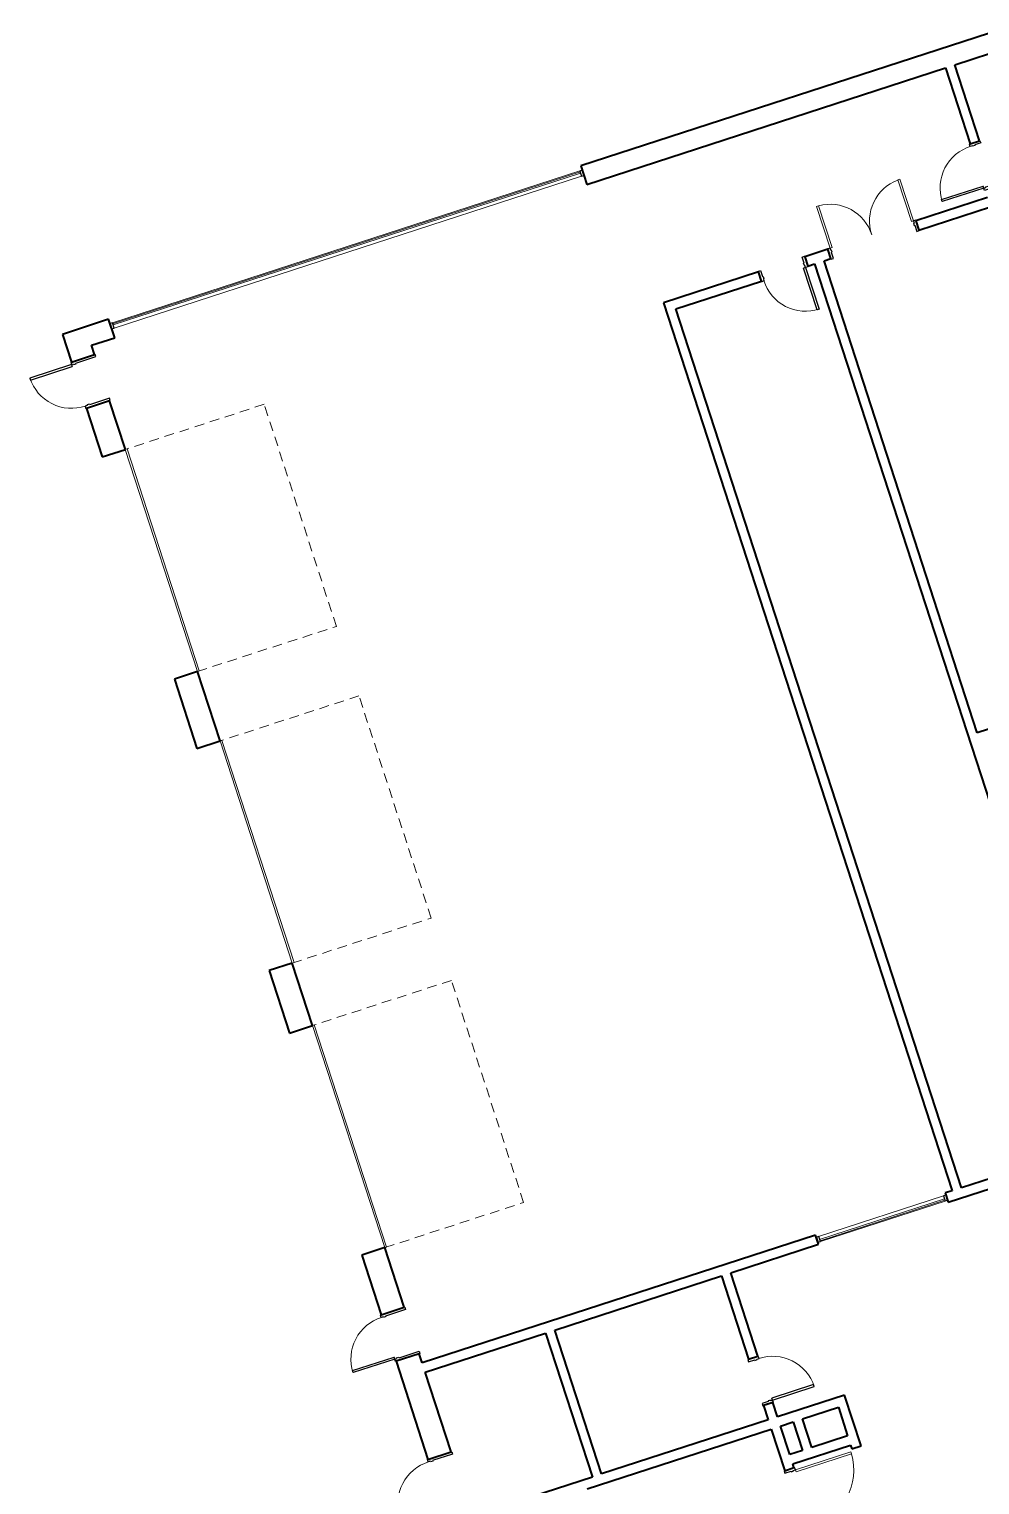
# Model space of a CAD drawing. Header units: inches. Extents: x -2539 to 788, y -163 to 1975.
# Drawn here: x -2539 to -1758, y 560 to 1757 of the extents above; entities that cross this region are included whole.
import ezdxf

# ---------------------------------------------------------------- set-up
doc = ezdxf.new("R2010")
doc.units = ezdxf.units.IN
doc.header["$MEASUREMENT"] = 0
doc.linetypes.add('Overhead', pattern=[13, 8, -5])
for name, color, linetype, lineweight in [('A-DOOR', 31, 'Continuous', 15), ('A-DOOR-FRAM', 31, 'Continuous', 25), ('A-GLAZ-CURT', 52, 'Continuous', 9), ('A-GLAZ-CWMG', 51, 'Continuous', 9), ('A-WALL', 113, 'Continuous', 15)]:
    doc.layers.add(name, color=color, linetype=linetype, lineweight=lineweight)

# ---------------------------------------------------------------- blocks, each defined once
blk = doc.blocks.new('System Panel - zGlazed-5172024-LEVEL 1 Map Export')
at = {"layer": 'A-GLAZ-CURT', "lineweight": 15}
for p, q in [((202, 1.5), (-202, 1.5)), ((-202, 1.5), (-202, 0.5)), ((-202, 0.5), (202, 0.5)), ((202, 0.5), (202, 1.5))]:
    blk.add_line(p, q, dxfattribs=at)
blk = doc.blocks.new('Rectangular Mullion - 4 1_2_ x 2_ Rectangular_CE_-5142483-LEVEL 1 Map Export')
at = {"layer": 'A-GLAZ-CWMG'}
for p, q in [((-2086.8, 1640), (-2471, 1515.1)), ((-2085.4, 1635.7), (-2469.6, 1510.8))]:
    blk.add_line(p, q, dxfattribs=at)
blk = doc.blocks.new('Rectangular Mullion - 4 1_2_ x 2_ Rectangular_CE_-5170850-LEVEL 1 Map Export')
at = {"layer": 'A-GLAZ-CWMG', "lineweight": 25}
for p, q in [((-2, 2.25), (0, 2.25)), ((-2, -2.25), (-2, 2.25)), ((0, 2.25), (0, -2.25)), ((0, -2.25), (-2, -2.25))]:
    blk.add_line(p, q, dxfattribs=at)
blk = doc.blocks.new('Rectangular Mullion - 4 1_2_ x 2_ Rectangular_CE_-5170851-LEVEL 1 Map Export')
at = {"layer": 'A-GLAZ-CWMG', "lineweight": 25}
for p, q in [((0, 2.25), (-2, 2.25)), ((-2, 2.25), (-2, -2.25)), ((0, -2.25), (0, 2.25)), ((-2, -2.25), (0, -2.25))]:
    blk.add_line(p, q, dxfattribs=at)
blk = doc.blocks.new('Door-Single_CE_ - HM Door-2_ HM Frame-5143743-LEVEL 1 Map Export')
at = {"layer": 'A-DOOR'}
for p, q in [((18, 46.5), (16.25, 46.5)), ((16.25, 46.5), (16.25, 10.5)), ((18, 10.5), (18, 46.5)), ((16.25, 10.5), (18, 10.5))]:
    blk.add_line(p, q, dxfattribs=at)
at = {"layer": 'A-DOOR', "lineweight": 25}
for p, q in [((18, 46.5), (16.25, 46.5)), ((16.25, 46.5), (16.25, 10.5)), ((18, 10.5), (18, 46.5)), ((18, 10.5), (16.25, 10.5))]:
    blk.add_line(p, q, dxfattribs=at)
at = {"layer": 'A-DOOR', "lineweight": 9}
blk.add_arc((18, 10.5), 36, 90, 180.5, dxfattribs=at)
blk.add_arc((18, 10.5), 36, 90, 180.5, dxfattribs=at)
blk.add_arc((18, 10.5), 36, 90, 180.5, dxfattribs=at)
blk.add_arc((18, 10.5), 36, 90, 180.5, dxfattribs=at)
at = {"layer": 'A-DOOR-FRAM'}
for p, q in [((-18, 10.5), (-20, 10.5)), ((-20, 10.5), (-20, -10.5)), ((-18, 8.75), (-18, 10.5)), ((-17.5, 8.75), (-18, 8.75)), ((-18, -10.5), (-18, 6.75)), ((-18, 6.75), (-17.5, 6.75)), ((-17.5, 6.75), (-17.5, 8.75)), ((18, 8.75), (17.5, 8.75)), ((17.5, 8.75), (17.5, 6.75)), ((17.5, 6.75), (18, 6.75)), ((20, 10.5), (18, 10.5)), ((18, 10.5), (18, 8.75)), ((18, 6.75), (18, -10.5)), ((20, -10.5), (20, 10.5)), ((-20, -10.5), (-18, -10.5)), ((18, -10.5), (20, -10.5))]:
    blk.add_line(p, q, dxfattribs=at)
blk = doc.blocks.new('Door-Single_CE_ - HM Door-2_ HM Frame-5143902-LEVEL 1 Map Export')
at = {"layer": 'A-DOOR'}
for p, q in [((16.25, -46.5), (16.25, -10.5)), ((16.25, -10.5), (18, -10.5)), ((18, -10.5), (18, -46.5)), ((18, -46.5), (16.25, -46.5))]:
    blk.add_line(p, q, dxfattribs=at)
at = {"layer": 'A-DOOR', "lineweight": 25}
for p, q in [((16.25, -46.5), (16.25, -10.5)), ((18, -10.5), (16.25, -10.5)), ((18, -10.5), (18, -46.5)), ((18, -46.5), (16.25, -46.5))]:
    blk.add_line(p, q, dxfattribs=at)
at = {"layer": 'A-DOOR', "lineweight": 9}
blk.add_arc((18, -10.5), 36, 179.5, 270, dxfattribs=at)
blk.add_arc((18, -10.5), 36, 179.5, 270, dxfattribs=at)
blk.add_arc((18, -10.5), 36, 179.5, 270, dxfattribs=at)
blk.add_arc((18, -10.5), 36, 179.5, 270, dxfattribs=at)
at = {"layer": 'A-DOOR-FRAM'}
for p, q in [((-20, 10.5), (-18, 10.5)), ((-20, -10.5), (-20, 10.5)), ((-18, 10.5), (-18, -6.75)), ((18, 10.5), (20, 10.5)), ((18, -6.75), (18, 10.5)), ((20, 10.5), (20, -10.5)), ((-18, -10.5), (-20, -10.5)), ((-18, -6.75), (-17.5, -6.75)), ((-18, -8.75), (-18, -10.5)), ((-17.5, -8.75), (-18, -8.75)), ((-17.5, -6.75), (-17.5, -8.75)), ((17.5, -6.75), (18, -6.75)), ((17.5, -8.75), (17.5, -6.75)), ((18, -8.75), (17.5, -8.75)), ((18, -10.5), (18, -8.75)), ((20, -10.5), (18, -10.5))]:
    blk.add_line(p, q, dxfattribs=at)
blk = doc.blocks.new('Door-Single_CE_ - HM Door-2_ HM Frame-5133232-LEVEL 1 Map Export')
at = {"layer": 'A-DOOR'}
for p, q in [((16.25, -40.5), (16.25, -4.5)), ((16.25, -4.5), (18, -4.5)), ((18, -4.5), (18, -40.5)), ((18, -40.5), (16.25, -40.5))]:
    blk.add_line(p, q, dxfattribs=at)
at = {"layer": 'A-DOOR', "lineweight": 25}
for p, q in [((16.25, -40.5), (16.25, -4.5)), ((18, -4.5), (16.25, -4.5)), ((18, -4.5), (18, -40.5)), ((18, -40.5), (16.25, -40.5))]:
    blk.add_line(p, q, dxfattribs=at)
at = {"layer": 'A-DOOR', "lineweight": 9}
blk.add_arc((18, -4.5), 36, 179.5, 270, dxfattribs=at)
blk.add_arc((18, -4.5), 36, 179.5, 270, dxfattribs=at)
blk.add_arc((18, -4.5), 36, 179.5, 270, dxfattribs=at)
blk.add_arc((18, -4.5), 36, 179.5, 270, dxfattribs=at)
at = {"layer": 'A-DOOR-FRAM'}
for p, q in [((-20, 4.5), (-18, 4.5)), ((-20, -4.5), (-20, 4.5)), ((-18, 4.5), (-18, -0.75)), ((18, 4.5), (20, 4.5)), ((18, -0.75), (18, 4.5)), ((20, 4.5), (20, -4.5)), ((-18, -4.5), (-20, -4.5)), ((-18, -0.75), (-17.5, -0.75)), ((-18, -2.75), (-18, -4.5)), ((-17.5, -2.75), (-18, -2.75)), ((-17.5, -0.75), (-17.5, -2.75)), ((17.5, -0.75), (18, -0.75)), ((17.5, -2.75), (17.5, -0.75)), ((18, -2.75), (17.5, -2.75)), ((18, -4.5), (18, -2.75)), ((20, -4.5), (18, -4.5))]:
    blk.add_line(p, q, dxfattribs=at)
blk = doc.blocks.new('Door-Single_CE_ - HM Door-2_ HM Frame-5133576-LEVEL 1 Map Export')
at = {"layer": 'A-DOOR'}
for p, q in [((18, 40.5), (16.25, 40.5)), ((16.25, 40.5), (16.25, 4.5)), ((18, 4.5), (18, 40.5)), ((16.25, 4.5), (18, 4.5))]:
    blk.add_line(p, q, dxfattribs=at)
at = {"layer": 'A-DOOR', "lineweight": 25}
for p, q in [((18, 40.5), (16.25, 40.5)), ((16.25, 40.5), (16.25, 4.5)), ((18, 4.5), (18, 40.5)), ((18, 4.5), (16.25, 4.5))]:
    blk.add_line(p, q, dxfattribs=at)
at = {"layer": 'A-DOOR', "lineweight": 9}
blk.add_arc((18, 4.5), 36, 90, 180.5, dxfattribs=at)
blk.add_arc((18, 4.5), 36, 90, 180.5, dxfattribs=at)
blk.add_arc((18, 4.5), 36, 90, 180.5, dxfattribs=at)
blk.add_arc((18, 4.5), 36, 90, 180.5, dxfattribs=at)
at = {"layer": 'A-DOOR-FRAM'}
for p, q in [((-18, 4.5), (-20, 4.5)), ((-20, 4.5), (-20, -4.5)), ((-18, 2.75), (-18, 4.5)), ((-17.5, 2.75), (-18, 2.75)), ((-18, -4.5), (-18, 0.75)), ((-18, 0.75), (-17.5, 0.75)), ((-17.5, 0.75), (-17.5, 2.75)), ((18, 2.75), (17.5, 2.75)), ((17.5, 2.75), (17.5, 0.75)), ((17.5, 0.75), (18, 0.75)), ((20, 4.5), (18, 4.5)), ((18, 4.5), (18, 2.75)), ((18, 0.75), (18, -4.5)), ((20, -4.5), (20, 4.5)), ((-20, -4.5), (-18, -4.5)), ((18, -4.5), (20, -4.5))]:
    blk.add_line(p, q, dxfattribs=at)
blk = doc.blocks.new('Door-Double_CE_ - HM Door-2_ HM Frame-5169052-LEVEL 1 Map Export')
at = {"layer": 'A-DOOR'}
for p, q in [((-46.25, 52.5), (-48, 52.5)), ((-48, 52.5), (-48, 4.5)), ((-46.25, 4.5), (-46.25, 52.5)), ((48, 52.5), (46.25, 52.5)), ((46.25, 52.5), (46.25, 4.5)), ((48, 4.5), (48, 52.5)), ((-48, 4.5), (-46.25, 4.5)), ((46.25, 4.5), (48, 4.5))]:
    blk.add_line(p, q, dxfattribs=at)
at = {"layer": 'A-DOOR', "lineweight": 9}
for centre, start, end in [((-48, 4.5), 359.5, 87.91007), ((48, 4.5), 92.08993, 180.5)]:
    blk.add_arc(centre, 48, start, end, dxfattribs=at)
at = {"layer": 'A-DOOR-FRAM'}
for p, q in [((-48, 4.5), (-50, 4.5)), ((-50, 4.5), (-50, -4.5)), ((-48, 2.75), (-48, 4.5)), ((-47.5, 2.75), (-48, 2.75)), ((-48, -4.5), (-48, 0.75)), ((-48, 0.75), (-47.5, 0.75)), ((-47.5, 0.75), (-47.5, 2.75)), ((48, 2.75), (47.5, 2.75)), ((47.5, 2.75), (47.5, 0.75)), ((47.5, 0.75), (48, 0.75)), ((50, 4.5), (48, 4.5)), ((48, 4.5), (48, 2.75)), ((48, 0.75), (48, -4.5)), ((50, -4.5), (50, 4.5)), ((-50, -4.5), (-48, -4.5)), ((48, -4.5), (50, -4.5))]:
    blk.add_line(p, q, dxfattribs=at)
blk = doc.blocks.new('Door-Double_CE_ - HM Door-2_ HM Frame-5132339-LEVEL 1 Map Export')
at = {"layer": 'A-DOOR'}
for p, q in [((-34.25, 40.5), (-36, 40.5)), ((-36, 40.5), (-36, 4.5)), ((-34.25, 4.5), (-34.25, 40.5)), ((36, 40.5), (34.25, 40.5)), ((34.25, 40.5), (34.25, 4.5)), ((36, 4.5), (36, 40.5)), ((-36, 4.5), (-34.25, 4.5)), ((34.25, 4.5), (36, 4.5))]:
    blk.add_line(p, q, dxfattribs=at)
at = {"layer": 'A-DOOR', "lineweight": 9}
for centre, start, end in [((-36, 4.5), 359.5, 87.20317), ((36, 4.5), 92.78611, 180.5)]:
    blk.add_arc(centre, 36, start, end, dxfattribs=at)
at = {"layer": 'A-DOOR-FRAM'}
for p, q in [((-36, 4.5), (-38, 4.5)), ((-38, 4.5), (-38, -4.5)), ((-36, 2.75), (-36, 4.5)), ((-35.5, 2.75), (-36, 2.75)), ((-36, -4.5), (-36, 0.75)), ((-36, 0.75), (-35.5, 0.75)), ((-35.5, 0.75), (-35.5, 2.75)), ((36, 2.75), (35.5, 2.75)), ((35.5, 2.75), (35.5, 0.75)), ((35.5, 0.75), (36, 0.75)), ((38, 4.5), (36, 4.5)), ((36, 4.5), (36, 2.75)), ((36, 0.75), (36, -4.5)), ((38, -4.5), (38, 4.5)), ((-38, -4.5), (-36, -4.5)), ((36, -4.5), (38, -4.5))]:
    blk.add_line(p, q, dxfattribs=at)
blk = doc.blocks.new('Overhead-Sectional - 16_ x 10_ Glass-5185512-LEVEL 1 Map Export')
at = {"layer": 'A-DOOR'}
for p, q in [((-96, -11.5), (-96, -10)), ((-96, -10), (96, -10)), ((96, -11.5), (-96, -11.5)), ((96, -10), (96, -11.5))]:
    blk.add_line(p, q, dxfattribs=at)
at = {"layer": 'A-DOOR', "linetype": 'Overhead'}
for p, q in [((-96, -10), (-96, -130)), ((96, -130), (96, -10)), ((-96, -130), (96, -130))]:
    blk.add_line(p, q, dxfattribs=at)
blk = doc.blocks.new('System Panel - zGlazed-5188097-LEVEL 1 Map Export')
at = {"layer": 'A-GLAZ-CURT', "lineweight": 15}
for p, q in [((54, -0.5), (-54, -0.5)), ((-54, -0.5), (-54, -1.5)), ((-54, -1.5), (54, -1.5)), ((54, -1.5), (54, -0.5))]:
    blk.add_line(p, q, dxfattribs=at)
blk = doc.blocks.new('Rectangular Mullion - 4 1_2_ x 2_ Rectangular_CE_-5188096-LEVEL 1 Map Export')
at = {"layer": 'A-GLAZ-CWMG'}
for p, q in [((-1787.8, 797.5), (-1890.5, 764.1)), ((-1786.4, 793.2), (-1889.1, 759.8))]:
    blk.add_line(p, q, dxfattribs=at)
blk = doc.blocks.new('Rectangular Mullion - 4 1_2_ x 2_ Rectangular_CE_-5188014-LEVEL 1 Map Export')
at = {"layer": 'A-GLAZ-CWMG', "lineweight": 25}
for p, q in [((-2, 2.25), (0, 2.25)), ((-2, -2.25), (-2, 2.25)), ((0, 2.25), (0, -2.25)), ((0, -2.25), (-2, -2.25))]:
    blk.add_line(p, q, dxfattribs=at)
blk = doc.blocks.new('Rectangular Mullion - 4 1_2_ x 2_ Rectangular_CE_-5188015-LEVEL 1 Map Export')
at = {"layer": 'A-GLAZ-CWMG', "lineweight": 25}
for p, q in [((0, 2.25), (-2, 2.25)), ((-2, 2.25), (-2, -2.25)), ((0, -2.25), (0, 2.25)), ((-2, -2.25), (0, -2.25))]:
    blk.add_line(p, q, dxfattribs=at)

msp = doc.modelspace()

# ---------------------------------------------------------------- linework, layer by layer
at = {"layer": 'A-WALL', "color": 7, "lineweight": 40}
for p, q in [((-1739.9, 1756.6), (-2086.1, 1644.2)), ((-1778.7, 1727.2), (-1734.9, 1741.4)), ((-2081.1, 1628.9), (-1786.3, 1724.7)), ((-1786.3, 1724.7), (-1766, 1662.3)), ((-1758.4, 1664.8), (-1778.7, 1727.2)), ((-1766, 1662.3), (-1758.4, 1664.8)), ((-2086.1, 1644.2), (-2081.1, 1628.9)), ((-1751.7, 1618.2), (-1810.6, 1599.1)), ((-1808.2, 1591.4), (-1749.2, 1610.6)), ((-1810.6, 1599.1), (-1808.2, 1591.4)), ((-1882.9, 1575.6), (-1901.9, 1569.4)), ((-1901.9, 1569.4), (-1899.5, 1561.8)), ((-1886.1, 1566.1), (-1880.4, 1568)), ((-1880.4, 1568), (-1882.9, 1575.6)), ((-1940, 1557), (-2018, 1531.7)), ((-1937.5, 1549.4), (-1940, 1557)), ((-1899.5, 1561.8), (-1893.8, 1563.6)), ((-1893.8, 1563.6), (-1659, 841.2)), ((-1760.1, 1178.1), (-1886.1, 1566.1)), ((-2007.9, 1526.6), (-1937.5, 1549.4)), ((-2018, 1531.7), (-1780.8, 801.6)), ((-1773.1, 804.1), (-2007.9, 1526.6)), ((-2474.1, 1518.1), (-2512.1, 1505.7)), ((-2469.1, 1502.9), (-2474.1, 1518.1)), ((-2512.1, 1505.7), (-2504.7, 1482.9)), ((-2488.2, 1496.7), (-2469.1, 1502.9)), ((-2485.7, 1489.1), (-2488.2, 1496.7)), ((-2504.7, 1482.9), (-2485.7, 1489.1)), ((-2473.3, 1451), (-2492.3, 1444.8)), ((-2460.3, 1411.1), (-2473.3, 1451)), ((-2492.3, 1444.8), (-2479.4, 1404.9)), ((-2479.4, 1404.9), (-2460.3, 1411.1)), ((-2401, 1228.5), (-2420, 1222.3)), ((-2420, 1222.3), (-2401.5, 1165.2)), ((-2382.5, 1171.4), (-2401, 1228.5)), ((-1623.1, 1222.6), (-1760.1, 1178.1)), ((-2401.5, 1165.2), (-2382.5, 1171.4)), ((-2323.1, 988.8), (-2342.2, 982.6)), ((-2342.2, 982.6), (-2325.5, 931.3)), ((-2306.5, 937.5), (-2323.1, 988.8)), ((-2325.5, 931.3), (-2306.5, 937.5)), ((-1784, 792.2), (-1546.2, 869.4)), ((-1659, 841.2), (-1773.1, 804.1)), ((-1780.8, 801.6), (-1786.5, 799.8)), ((-1786.5, 799.8), (-1784, 792.2)), ((-2247.1, 754.9), (-2266.1, 748.7)), ((-2231.2, 705.8), (-2247.1, 754.9)), ((-1893, 765.2), (-2216.3, 660.1)), ((-1962.8, 734.1), (-1890.5, 757.6)), ((-1890.5, 757.6), (-1893, 765.2)), ((-2266.1, 748.7), (-2250.2, 699.6)), ((-2107.3, 687.1), (-1970.4, 731.6)), ((-1970.4, 731.6), (-1948.1, 663.1)), ((-1940.5, 665.6), (-1962.8, 734.1)), ((-2250.2, 699.6), (-2231.2, 705.8)), ((-2213.9, 652.5), (-2115, 684.6)), ((-2115, 684.6), (-2076.5, 566.3)), ((-2068.9, 568.8), (-2107.3, 687.1)), ((-2218.8, 667.7), (-2237.8, 661.5)), ((-2237.8, 661.5), (-2211.6, 580.7)), ((-2216.3, 660.1), (-2218.8, 667.7)), ((-1948.1, 663.1), (-1940.5, 665.6)), ((-2192.5, 586.9), (-2213.9, 652.5)), ((-1928.2, 627.6), (-1935.8, 625.1)), ((-1935.8, 625.1), (-1932, 613.3)), ((-1924.4, 615.8), (-1928.2, 627.6)), ((-1869.2, 633.7), (-1924.4, 615.8)), ((-1903.8, 614.1), (-1874.3, 623.6)), ((-1874.3, 623.6), (-1866.7, 600.1)), ((-1855.6, 591.9), (-1869.2, 633.7)), ((-1932, 613.3), (-2068.9, 568.8)), ((-1921.9, 608.2), (-1911.4, 611.6)), ((-1911.4, 611.6), (-1903.8, 588.1)), ((-1896.2, 590.5), (-1903.8, 614.1)), ((-2080.7, 556.6), (-1929.5, 605.7)), ((-1929.5, 605.7), (-1918.4, 571.5)), ((-1914.2, 584.7), (-1921.9, 608.2)), ((-1866.7, 600.1), (-1896.2, 590.5)), ((-2211.6, 580.7), (-2192.5, 586.9)), ((-1903.8, 588.1), (-1914.2, 584.7)), ((-1911.8, 577.1), (-1864.2, 592.5)), ((-1864.2, 592.5), (-1863.2, 589.4)), ((-1863.2, 589.4), (-1855.6, 591.9)), ((-1910.8, 574), (-1911.8, 577.1)), ((-2076.5, 566.3), (-2175.4, 534.2)), ((-1918.4, 571.5), (-1910.8, 574))]:
    msp.add_line(p, q, dxfattribs=at)

# ---------------------------------------------------------------- block references
at = {"layer": 'A-DOOR', "lineweight": 9}
for name, p, rotation in [('Door-Single_CE_ - HM Door-2_ HM Frame-5133232-LEVEL 1 Map Export', (-1756, 1644.5), 288.0000000000012), ('Door-Single_CE_ - HM Door-2_ HM Frame-5133232-LEVEL 1 Map Export', (-1919.7, 1559.4), 18.00000000000108), ('Door-Single_CE_ - HM Door-2_ HM Frame-5143743-LEVEL 1 Map Export', (-2489, 1467), 108.0000000000012), ('Door-Single_CE_ - HM Door-2_ HM Frame-5143902-LEVEL 1 Map Export', (-2234.5, 683.6), 288.0000000000012), ('Door-Single_CE_ - HM Door-2_ HM Frame-5133576-LEVEL 1 Map Export', (-1938.2, 645.3), 288.0000000000013), ('Door-Single_CE_ - HM Door-2_ HM Frame-5143902-LEVEL 1 Map Export', (-2195.9, 564.8), 288.0000000000012)]:
    msp.add_blockref(name, p, dxfattribs=dict(at, rotation=rotation))
at = {"layer": 'A-DOOR'}
for name, p, rotation in [('Door-Double_CE_ - HM Door-2_ HM Frame-5132339-LEVEL 1 Map Export', (-1845.5, 1583.5), 18.00000000000108), ('Overhead-Sectional - 16_ x 10_ Glass-5185512-LEVEL 1 Map Export', (-2440.2, 1316.7), 108.0000000000012), ('Overhead-Sectional - 16_ x 10_ Glass-5185512-LEVEL 1 Map Export', (-2362.3, 1077), 108.0000000000012), ('Overhead-Sectional - 16_ x 10_ Glass-5185512-LEVEL 1 Map Export', (-2286.3, 843.1), 108.0000000000012), ('Door-Double_CE_ - HM Door-2_ HM Frame-5169052-LEVEL 1 Map Export', (-1899.1, 525.2), 288.0000000000013)]:
    msp.add_blockref(name, p, dxfattribs=dict(at, rotation=rotation))
at = {"layer": 'A-GLAZ-CURT'}
for name, p, rotation in [('System Panel - zGlazed-5172024-LEVEL 1 Map Export', (-2278.2, 1575.4), 18.00000000000108), ('System Panel - zGlazed-5188097-LEVEL 1 Map Export', (-1838.5, 778.7), 18.00000000000106)]:
    msp.add_blockref(name, p, dxfattribs=dict(at, rotation=rotation))
at = {"layer": 'A-GLAZ-CWMG'}
for name in ['Rectangular Mullion - 4 1_2_ x 2_ Rectangular_CE_-5142483-LEVEL 1 Map Export', 'Rectangular Mullion - 4 1_2_ x 2_ Rectangular_CE_-5188096-LEVEL 1 Map Export']:
    msp.add_blockref(name, (0, 0), dxfattribs=at)
at = {"layer": 'A-GLAZ-CWMG', "extrusion": (0, 0, -1), "rotation": 161.9999999999989}
for name, p in [('Rectangular Mullion - 4 1_2_ x 2_ Rectangular_CE_-5170850-LEVEL 1 Map Export', (2084.2, 1638.4)), ('Rectangular Mullion - 4 1_2_ x 2_ Rectangular_CE_-5188014-LEVEL 1 Map Export', (1785.2, 796))]:
    msp.add_blockref(name, p, dxfattribs=at)
at = {"layer": 'A-GLAZ-CWMG', "rotation": 198.000000000001}
for name, p in [('Rectangular Mullion - 4 1_2_ x 2_ Rectangular_CE_-5170851-LEVEL 1 Map Export', (-2472.2, 1512.4)), ('Rectangular Mullion - 4 1_2_ x 2_ Rectangular_CE_-5188015-LEVEL 1 Map Export', (-1891.7, 761.4))]:
    msp.add_blockref(name, p, dxfattribs=at)

doc.saveas('drawing.dxf')
